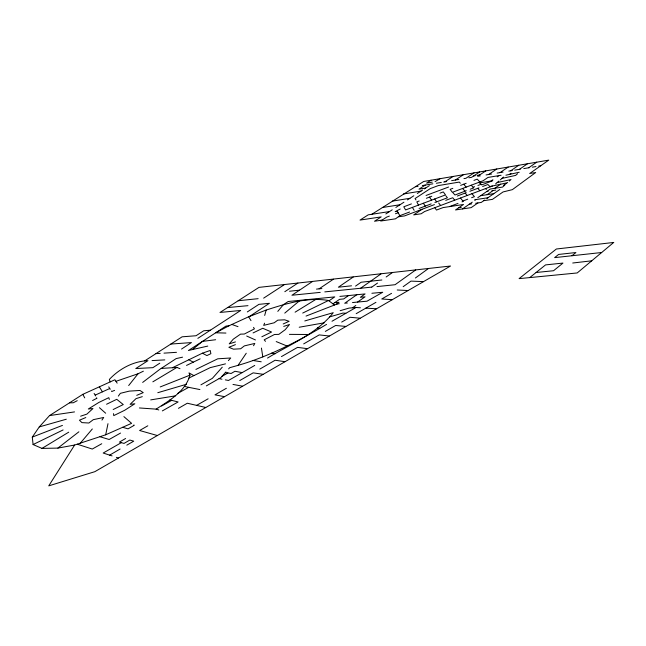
<?xml version="1.0" encoding="UTF-8"?>
<svg xmlns="http://www.w3.org/2000/svg" width="646" height="646" viewBox="0 0 646 646"><rect width="100%" height="100%" fill="white"/><g stroke="black" fill="none" stroke-linecap="round" stroke-linejoin="round"><path stroke-width="0.97" d="M117.168 383.151L114.891 379.767L82.785 394.351L49.548 415.58L39.277 426.909L32.3 437.1L33.083 444.553L41.998 448.397L57.882 448.098L74.637 445.029L105.686 434.798L107.987 423.679M264.682 315.442L266.16 310.064C286.17 303.636 307.286 296.934 328.507 300.479L334.475 305.017L337.277 303.935M139.391 407.957L156.13 409.128C169.333 400.512 185.507 391.379 189.981 375.14L188.955 372.879L193.889 375.609L210.2 367.647L225.494 363.851M264.594 323.17L263.665 325.366L274.203 322.782L277.756 320.158L284.66 319.81L289.101 321.312L283.182 323.961M253.555 345.731L254.807 343.43L244.341 345.901L240.667 348.767L233.505 349.187L228.878 347.29L235.419 344.633M74.637 445.029L48.741 485.865L94.825 471.685L450.512 266.023L258.989 287.381L219.995 312.454L240.675 310.468L197.846 338.351M101.947 420.07L103.715 417.461L93.315 419.658L88.865 423.017L81.921 422.613L79.458 420.199L85.805 417.542M228.644 368.882L229.564 367.744L238.067 365.345L246.255 353.241M118.355 396.103L120.35 393.325L129.329 391.113L139.964 390.459L143.242 392.623L136.734 395.336M206.34 385.888L220.932 377.555L225.906 371.943M128.675 385.549L138.042 373.776L143.388 371.184M277.796 311.372L283.352 304.694L288.229 301.496L334.741 296.894L329.064 300.778M80.08 443.439L92.321 428.96M267.517 358.07C290.119 344.197 316.459 334.063 333.255 312.672L304.791 320.949M222.272 367.186L212.381 378.33L200.914 384.846M228.385 360.605L230.735 357.989L217.734 358.813L195.891 369.423M500.343 179.846L503.533 177.077M389.36 216.095L386.817 217.024L380.696 221.021L395.481 218.833L399.834 215.675L409.58 212.017M509.363 181.001L511.01 179.548L497.145 182.584M507.675 182.471L503.694 185.313L504.825 185.071L502.58 187.065L490.371 189.003L477.765 197.7M495.595 183.932L498.882 181.074M517.567 173.75L515.669 175.397L501.958 178.409M284.757 313.116L299.284 300.979M215.643 339.731L202.489 341.379L188.446 350.52L192.468 349.551L202.489 341.379L226.011 326.069L228.894 325.826L248.662 316.766L266.16 310.064M571.985 255.743L575.933 252.529L558.604 254.443L554.623 257.633L601.66 252.513M529.728 277.594L545.563 264.9L562.973 263.075L553.565 270.731L536.091 272.491M57.882 448.098L78.885 431.803M142.661 382.416L159.764 369.367L176.124 358.611L182.552 357.165M415.41 277.99L428.54 268.453M415.717 269.939L395.077 284.716L376.989 286.59M403.177 286.695L410.961 281.115L423.582 281.608M352.595 307.779L355.801 305.51M475.666 203.288L481.213 202.448L484.605 200.082M352.498 302.562L357.593 302.053L365.047 296.821L360.339 297.305L365.063 293.93L356.794 294.738L344.714 303.249L347.362 302.998M386.163 276.981L392.308 272.652M371.813 287.09L377.53 283.061M324.809 291.887L360.525 288.269L380.898 273.977M528.727 167.774L536.713 162.186M519.489 169.325L527.459 163.769M486.939 198.443L499.867 189.439M356.794 294.738L348.501 295.585L343.704 298.928L339.505 299.356L333.021 303.83M355.55 286.097L361.138 282.229L381.875 279.993M477.887 202.965L471.152 207.641L455.527 209.95L463.497 204.475L443.083 207.592L436.47 210.063L434.823 207.681M494.747 188.309L500.698 184.191L506.351 182.971M487.108 194.696L493.164 190.497M462.496 208.924L472.291 202.158M510.687 170.802L518.778 165.255M353.209 277.045L338.391 287.187L351.513 285.815M509.444 174.412L511.043 173.322M491.049 181.017L492.898 179.758M497.178 176.851L499.003 175.599M474.794 200.3L475.827 199.59M500.085 172.579L508.2 167.056M488.659 174.501L496.79 169.002M434.427 204.604L422.056 209.272L413.698 214.884L421.176 213.769L424.624 211.517L492.397 186.008M319.092 288.843L333.417 279.201M312.398 281.559L291.944 295.238L320.23 292.38M485.76 170.891L477.669 176.31L480.253 175.874M479.671 171.925L471.572 177.335L468.867 177.787M474.051 172.886L465.936 178.28L463.941 178.619M284.813 291.701L297.895 283.077M455.333 180.04L463.432 174.695M249.663 316.354L269.422 303.305L258.925 304.355L247.329 311.929M181.542 349.05L191.426 342.582L170.843 344.06M444.884 181.825L453.048 176.471M263.633 298.153L284.523 284.531M385.815 213.963L392.235 209.797M395.861 207.439L403.92 202.206M407.489 199.889L413.803 195.778M417.292 193.509L422.621 190.045M424.325 188.923L429.38 185.636M440.071 178.684L435.057 181.647M431.06 180.218L426.586 183.109L432.255 182.148M432.86 183.811L425.27 185.079L418.988 189.149L425.698 188.034M159.772 363.205L152.868 367.671L135.789 368.543L147.942 360.678C133.246 361.203 119.3 368.85 109.344 379.444L110.175 381.907M371.846 214.27L423.687 181.478L548.753 160.135L529.68 173.508L535.679 172.53L512.351 189.658L503.048 191.951L492.454 199.372L483.741 200.688M144.704 360.872L182.115 336.816L196.037 335.742L203.724 330.784L210.418 330.195M295.093 312.18L316.12 299.243M41.998 448.397L68.718 432.174M152.844 381.834L176.915 367.421L179.992 368.713M126.802 445.159L133.73 441.17L129.854 440.055L124.024 443.406L121.327 442.655L103.182 453.032L109.667 455.139L120.116 449.018M125.607 438.497L119.445 442.074L121.327 442.655M303.685 343.89L319.205 334.903L329.25 335.993M178.441 408.345L187.3 403.233L205.703 407.465M259.789 369.108L275.139 360.234L284.87 361.687M356.18 313.665L375.94 302.344M254.75 365.426L228.498 380.462L225.309 379.864M331.996 321.256L356.011 307.48L360.428 307.779M226.383 388.278L214.973 394.851L224.558 396.676M239.747 380.567L253.151 372.863L263.1 374.3M325.334 331.414L335.637 325.479L345.788 326.416M147.813 425.803L139.617 430.502L157.18 435.485M391.549 293.349L381.729 298.977L392.203 299.687M281.454 356.6L297.556 347.37L307.318 348.662M341.686 322.079L350.084 317.275L360.08 318.203M196.667 405.341L208.125 398.8M162.348 410.904L178.11 401.957L169.866 399.906M120.527 433.062L109.158 439.49L99.985 436.744M222.062 376.295L227.965 372.96L231.123 373.477L234.934 371.28L242.145 372.605M238.067 365.345C269.527 356.334 298.525 341.023 326.537 324.397M101.753 443.729L92.273 449.051L77.358 444.23M161.54 406.027L171.65 400.367M177.9 393.309L188.689 387.334L199.913 389.562M228.894 325.826L215.732 332.787L225.93 333.061M77.237 400.681L73.24 402.781L69.461 402.829M92.58 400.512L96.957 398.251L96.545 397.815M202.44 353.176L210.208 350.471L210.871 353.677L206.89 355.583L202.44 353.176L172.442 367.727L161.201 368.43M113.171 409.524L123.265 404.558L116.748 399.309L106.566 404.243M261.84 336.768L271.546 332.028L262.736 328.273L253.079 332.932M188.785 378.104L193.889 375.609M302.716 313.06L328.507 300.479M33.083 444.553L63.114 429.937M186.524 365.426L200.147 358.853M94.114 393.462L95.204 395.11L109.739 388.521L110.191 389.336M105.686 434.798L131.598 423.332L123.895 416.63M114.6 390.37L111.758 391.508L111.548 391.04M160.208 386.938L189.981 375.14M306.051 316.072L334.475 305.017M32.3 437.1L62.444 425.407M473.938 180.387L477.224 179.136L479.921 181.93M400.245 209.005L395.199 211.646L397.371 211.315L399.834 215.675M422.056 209.272L404.614 215.901L398.566 216.798M466.267 190.707L454.962 194.995L453.056 192.863M449.479 206.615L458.014 203.393M411.429 203.894L403.782 206.777L405.599 209.942L445.506 194.906L443.301 191.91L440.031 193.138M419.149 200.995L416.823 201.867L418.471 205.089M426.4 198.265L431.77 196.247M460.638 185.378L466.186 183.286M419.068 208.44L431.165 203.894M457.263 196.037L466.234 192.661M482.627 186.492L487.924 184.498L490.169 186.847M445.732 200.373L452.741 197.733L454.679 200.203M469.892 191.273L478.993 187.849M460.445 198.031L462.907 200.995L467.736 199.178M426.061 195.472L448.599 187.025M434.895 202.497L447.412 197.805L445.877 195.819M395.481 213.745L398.098 212.776M473.106 187.267L474.6 186.71M477.943 185.45L481.044 184.296L481.682 184.909L492.728 180.743L479.687 182.875M470.223 189.213L473.704 187.913L471.217 185.216M452.838 188.333L450.125 189.343L452.353 192.322L483.143 180.719L487.996 177.424L501.094 175.252M471.62 197.692L474.43 196.659L471.935 193.711M462.003 201.867L463.247 201.415L462.907 200.995M115.965 381.318L138.042 373.776M283.731 326.408L289.513 324.486L285.201 329.71L278.806 334.378L274.493 334.483L264.182 339.82L265.49 341.338M80.613 416.194L86.863 414.126L92.984 408.522L88.324 408.999L98.822 402.466L108.803 397.661L109.344 399.43M235.435 341.904L229.209 343.874L233.295 339.15L240.554 334.127L244.309 334.047L254.411 328.862L253.555 327.369M142.306 396.652L135.983 398.655L130.096 404.356L134.812 403.774L124.759 410.234L113.761 415.62L113.518 413.642M340.176 310.694L349.058 308.094L356.011 307.48M157.794 392.703L186.516 384.249M329.557 316.911L343.01 313.052L345.836 313.302M39.277 426.909L66.296 419.222M192.468 349.551L207.77 346.086M505.899 175.195L519.214 172.256M489.886 186.557L500.698 184.191M299.219 327.239L324.227 322.814M473.615 175.97L475.327 175.68M477.119 175.381L479.712 174.945M415.523 186.726L418.043 186.306M422.322 185.572L425.27 185.079M451.635 180.662L458.805 179.459M436.333 183.254L441.323 182.422M443.697 182.019L446.661 181.526M486.058 174.937L491.566 174.008M497.145 173.08L503.032 172.086M508.838 171.109L512.318 170.528M514.676 170.132L520.272 169.195M523.777 168.606L529.51 167.637M532.369 167.161L535.986 166.555M403.362 194.01L420.99 191.103M538.691 166.095L540.734 165.764M150.696 399.898L175.405 395.861M392.275 201.132L409.927 198.298M382.327 207.528L400.003 204.75M486.696 191.539L488.166 191.305M491.889 190.691L495.797 190.077M480.681 195.69L493.819 193.655M389.522 211.557L368.236 214.827L360.032 220.084L381.172 216.895L374.51 221.231L382.101 220.1M474.802 199.751L487.924 197.749M469.287 204.233L471.628 203.878M458.644 207.81L461.252 207.423M49.548 415.58L74.524 411.906M572.727 263.011L591.728 260.814M289.561 291.233L299.534 290.151M360.525 288.269L371.725 287.099M316.492 289.109L321.878 288.552M238.188 300.753L258.142 298.67M339.869 296.393L348.501 295.585M227.586 307.577L247.991 305.663M371.886 293.268L382.707 292.275L367.001 301.189L357.593 302.053M339.271 303.749L336.534 304L338.988 302.288L334.773 302.643M172.442 367.727L176.915 367.421M163.995 353.136L176.471 352.328M155.985 353.62L160.2 353.378M152.052 360.581L164.803 359.895M289.416 334.37L308.643 334.491M397.233 289.989L408.288 290.555M365.919 308.134L376.376 308.78M317.331 327.982L319.81 328.192M225.373 372.629L227.965 372.96M252.764 360.436L261.218 361.792M271.635 353.152L275.204 353.725M232.988 384.435L242.46 386.171M219.075 378.637L221.966 379.194M184.481 386.429L188.689 387.334M122.683 427.305L128.061 428.847L134.271 425.286L133.883 424.947M156.13 409.128L158.795 409.952M109.667 455.139L112.081 455.89M116.353 457.352L118.396 458.054M231.696 324.397L237.994 326.658M276.205 341.572L287.51 346.216M246.675 336.025L255.461 339.957M188.866 359.765L193.259 362.18M99.436 407.699L105.661 413.222M485.534 188.592L486.398 189.488M479.082 182.245L481.044 184.296M460.332 183.222L459.266 182.083L438.327 185.58L430.341 188.559L415.055 198.548L415.967 199.953M462.544 188.487L465.031 191.176M477.733 188.325L479.913 190.707M463.675 184.239L466.21 187.098M465.152 193.065L467.203 195.488M438.682 203.03L440.637 205.493M434.693 198.976L436.615 201.851M423.364 203.248L425.27 206.114M429.533 197.087L431.536 200.171M99.355 386.841L102.423 391.831M412.374 207.39L414.151 210.297M248.662 316.766L250.995 320.642M108.754 386.873L109.739 388.521M95.204 395.11L95.673 395.933M82.785 394.351L84.731 397.879M261.436 348.073L262.825 356.98M613.7 242.46L577.201 272.951L519.069 278.636L556.376 249.001L613.7 242.46"/></g></svg>
